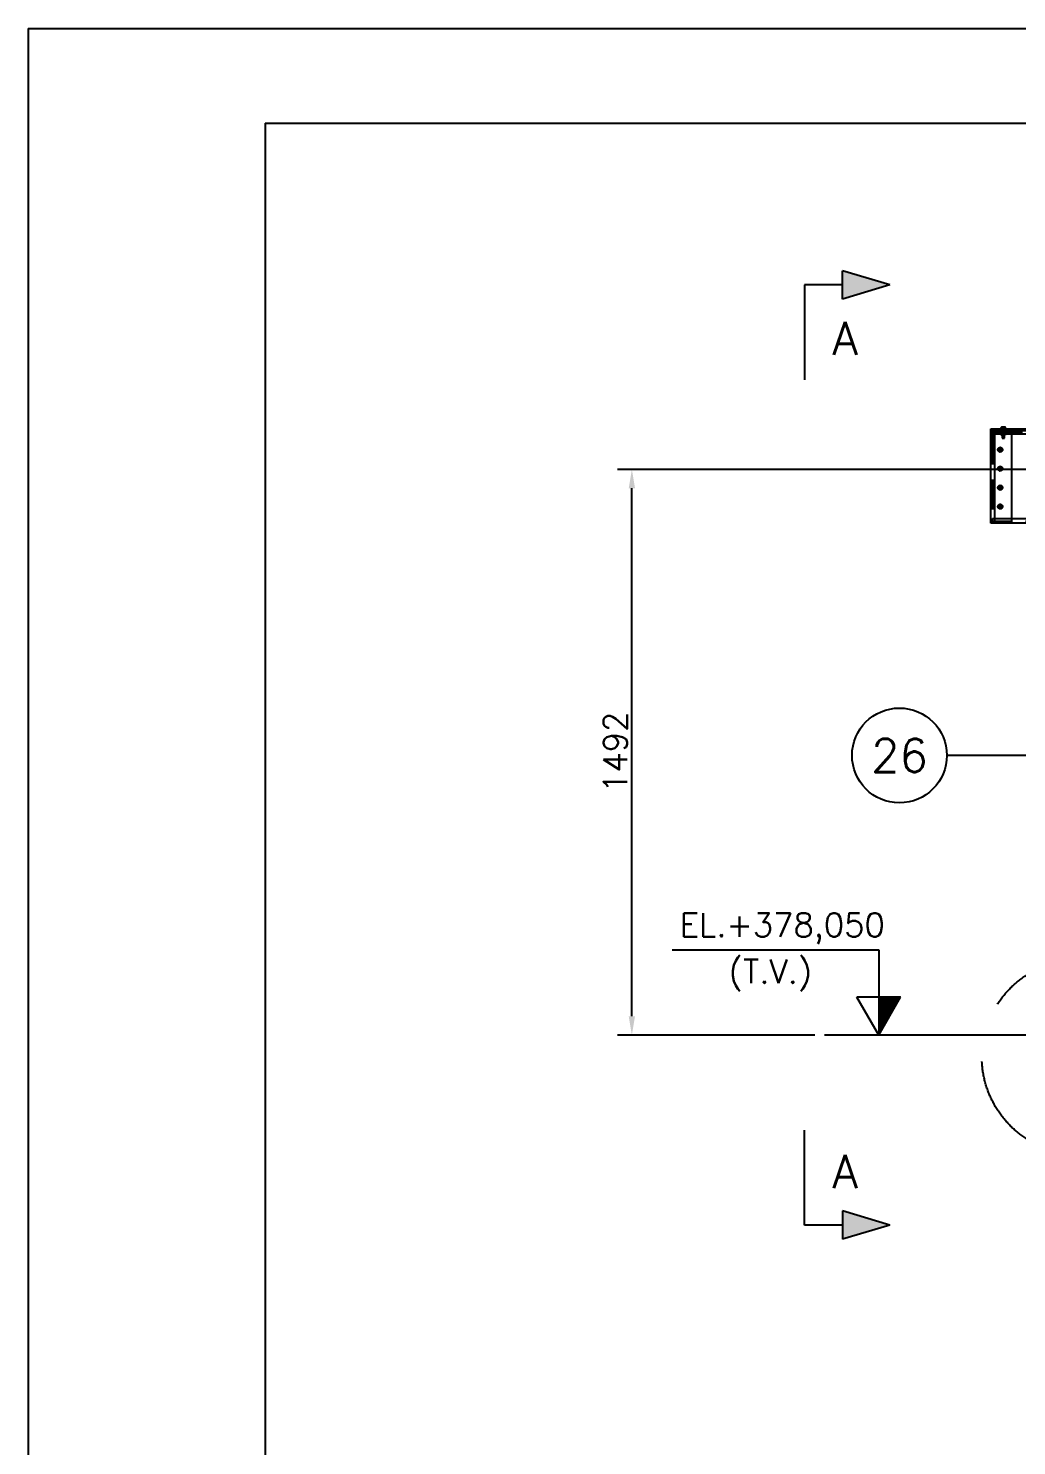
# Model space of a CAD drawing. Header units: metres. Extents: x 0 to 21025, y 0 to 14850.
# Drawn here: x 0 to 2607, y 11113 to 14850 of the extents above; entities that cross this region are included whole.
import ezdxf
from ezdxf.enums import TextEntityAlignment as Align

# ---------------------------------------------------------------- set-up
doc = ezdxf.new("R2010")
doc.units = ezdxf.units.M
doc.header["$LTSCALE"] = 25
doc.linetypes.add('HIDDEN2', pattern=[4.7625, 3.175, -1.5875])
doc.linetypes.add('PHANTOM', pattern=[63.5, 31.75, -6.35, 6.35, -6.35, 6.35, -6.35])
for name, color, linetype in [('18_COTAS', 7, 'Continuous'), ('FRL6', 6, 'Continuous'), ('FRL7', 7, 'Continuous'), ('FRR120', 5, 'Continuous'), ('FRR140', 5, 'Continuous'), ('FRR175', 1, 'Continuous'), ('FRR80', 3, 'Continuous'), ('GSB', 7, 'Continuous'), ('SDM', 7, 'Continuous'), ('SL4', 4, 'Continuous'), ('SRE', 2, 'PHANTOM'), ('ST1', 7, 'HIDDEN2')]:
    doc.layers.add(name, color=color, linetype=linetype)
doc.styles.add('R100', font='simplex.shx', dxfattribs={"height": 2.5})
doc.styles.add('R120', font='simplex.shx', dxfattribs={"height": 3})
doc.styles.add('R140', font='simplex.shx', dxfattribs={"height": 3.5})
doc.styles.add('R80', font='simplex.shx', dxfattribs={"height": 2})
doc.styles.add('ROMANS', font='ROMANS.SHX')
doc.dimstyles.new('25___1-25', dxfattribs={"dimscale": 25, "dimtxt": 2.5, "dimasz": 2, "dimexe": 1.5, "dimexo": 1, "dimgap": 0.5, "dimtad": 1, "dimzin": 12, "dimtxsty": 'ROMANS', "dimcen": 0, "dimclrd": 256, "dimclre": 256, "dimclrt": 3, "dimazin": 3, "dimtfac": 1, "dimtmove": 0, "dimatfit": 0, "dimfxl": 1, "dimlwd": -1, "dimlwe": -1, "dimarcsym": 0})

# ---------------------------------------------------------------- blocks, each defined once
blk = doc.blocks.new('A1')
at = {"layer": 'FRL6', "linetype": 'Continuous'}
for q in [(25, 10), (831, 584)]:
    blk.add_line((25, 584), q, dxfattribs=at)
at = {"layer": 'FRL7', "linetype": 'Continuous'}
for q in [(0, 0), (841, 594)]:
    blk.add_line((0, 594), q, dxfattribs=at)
at = {"layer": 'FRR120', "style": 'R120'}
for tag, p in [('FASE_DO_PROJETO', (659, 46.29)), ('ÁREA_E/OU_SUBÁREA', (659, 40.79)), ('TÍTULO_DO_DESENHO', (659, 35.29)), ('SUBTÍTULO_1_DO_DESENHO', (659, 29.79)), ('SUBTÍTULO_2_DO_DESENHO', (659, 24.29))]:
    blk.add_attdef(tag, p, '', height=3, dxfattribs=at)
at = {"layer": 'FRR140', "style": 'R140', "width": 0.91}
for tag, p in [('NÚMERO_DA_CONTRATADA', (687.72, 12.6)), ('NUMERO_VALE', (752.89, 12.6))]:
    blk.add_attdef(tag, p, '', height=3.5, dxfattribs=at)
for tag, p in [('REVISÃO', (823.5, 14.68)), ('ESCALA', (671, 14.35))]:
    blk.add_attdef(tag, text='', height=3.5, dxfattribs=at).set_placement(p, align=Align.MIDDLE)
at = {"layer": 'FRR175', "style": 'R120'}
for tag, p in [('CLASSIFICAÇÃO', (811.83, 67.73)), ('PROJETO', (716.31, 53.59)), ('N_PROJ_SE', (793.5, 53.59)), ('N_CONTRATO', (796.97, 47.3))]:
    blk.add_attdef(tag, text='', height=3, dxfattribs=at).set_placement(p, align=Align.MIDDLE_CENTER)
at = {"layer": 'FRR80', "style": 'R80'}
for tag, p in [('8A_REV', (476, 77.07)), ('EMIS.', (486, 77.07)), ('PROJ.', (585, 77.07)), ('DES.', (597, 77.07)), ('VER.', (609, 77.07)), ('APR.', (621, 77.07)), ('AUT.', (633.01, 77.07)), ('7A_REV', (476, 71.37)), ('EMIS.', (486, 71.37)), ('PROJ.', (585, 71.37)), ('DES.', (597, 71.37)), ('VER.', (609, 71.37)), ('APR.', (621, 71.37)), ('AUT.', (633.01, 71.37)), ('6A_REV', (476, 65.67)), ('EMIS.', (486, 65.67)), ('PROJ.', (585, 65.67)), ('DES.', (597, 65.67)), ('VER.', (609, 65.67)), ('APR.', (621, 65.67)), ('AUT.', (633.01, 65.67)), ('5A_REV', (476, 59.97)), ('EMIS.', (486, 59.97)), ('PROJ.', (585, 59.97)), ('DES.', (597, 59.97)), ('VER.', (609, 59.97)), ('APR.', (621, 59.97)), ('AUT.', (633.01, 59.97)), ('4A_REV', (476, 54.27)), ('EMIS.', (486, 54.27)), ('PROJ.', (585, 54.27)), ('DES.', (597, 54.27)), ('VER.', (609, 54.27)), ('APR.', (621, 54.27)), ('AUT.', (633.01, 54.27)), ('3A_REV', (476, 48.57)), ('EMIS.', (486, 48.57)), ('PROJ.', (585, 48.57)), ('DES.', (597, 48.57)), ('VER.', (609, 48.57)), ('APR.', (621, 48.57)), ('AUT.', (633.01, 48.57)), ('2A_REV', (476, 42.87)), ('EMIS.', (486, 42.87)), ('PROJ.', (585, 42.87)), ('DES.', (597, 42.87)), ('VER.', (609, 42.87)), ('APR.', (621, 42.87)), ('AUT.', (633.01, 42.87)), ('1a_REV', (476, 37.17)), ('EMIS.', (486, 37.17)), ('PROJ.', (585, 37.17)), ('DES.', (597, 37.17)), ('VER.', (609, 37.17)), ('APR.', (621, 37.17)), ('AUT.', (633.01, 37.17))]:
    blk.add_attdef(tag, text='', height=2, dxfattribs=at).set_placement(p, align=Align.MIDDLE)
for p in [(492.61, 76.08), (492.61, 70.38), (492.61, 64.68), (492.61, 58.98), (492.61, 53.28), (492.61, 47.58), (492.61, 41.88), (492.61, 36.18)]:
    blk.add_attdef('DESCRIÇÃO_DA_REVISÃO', p, '', height=2, dxfattribs=at)
at = {"layer": 'FRR80', "style": 'R80', "width": 0.85}
for p in [(648, 77.07), (648, 71.37), (648, 65.67), (648, 59.97), (648, 54.27), (648, 48.57), (648, 42.87), (648, 37.17)]:
    blk.add_attdef('DATA', text='', height=2, dxfattribs=at).set_placement(p, align=Align.MIDDLE)
blk = doc.blocks.new('SIMB_CORTE_2')
at = {"layer": 'GSB'}
blk.add_hatch(color=2, dxfattribs=at).paths.add_polyline_path([(1.5, -4), (-1.5, -4), (0, -9)])
at = {"layer": 'GSB', "color": 1}
for p, q in [((0, -4), (0, 0)), ((0, 0), (10, 0)), ((0, -9), (-1.5, -4)), ((1.5, -4), (-1.5, -4)), ((0, -9), (1.5, -4))]:
    blk.add_line(p, q, dxfattribs=at)
at = {"layer": 'GSB', "color": 3, "style": 'R100'}
blk.add_attdef('XXXX', (-0.6, 1.57), '', height=2.5, dxfattribs=at)
at = {"layer": 'GSB', "color": 4, "style": 'R140'}
blk.add_attdef('A', text='', height=3.5, dxfattribs=at).set_placement((5.64, -4.29), align=Align.MIDDLE)
blk = doc.blocks.new('FINISHED_FLOOR')
at = {"layer": 'GSB'}
h = blk.add_hatch(dxfattribs=at)
h.set_pattern_fill('ANSI31', color=2, scale=0.01, style=0)
h.set_pattern_definition([(45, (-526.663677, -323.637693), (-0.0224506403, 0.0224506403), [])])
h.paths.add_polyline_path([(0, 4), (-2.31, 4), (0, 0)])
for p, q in [((0, 9), (0, 4)), ((21.78, 9), (0, 9)), ((-2.31, 4), (2.31, 4)), ((0, 0), (-2.31, 4)), ((0, 4), (0, 0)), ((0, 0), (2.31, 4))]:
    blk.add_line(p, q, dxfattribs=at)
at = {"layer": 'GSB', "color": 3, "style": 'R100'}
for tag, p in [('ELEVACAO', (12.11, 11.25)), ('REFERENCIA', (15.04, 6.54))]:
    blk.add_attdef(tag, text='', height=2.5, dxfattribs=at).set_placement(p, align=Align.MIDDLE)
blk = doc.blocks.new('*D41')
at = {"layer": '18_COTAS', "transparency": 16777216}
for p, q in [((2730.3, 13687.1), (1554.7, 13687.1)), ((1592.2, 12245.1), (1592.2, 13637.1)), ((2075.2, 12195.1), (1554.7, 12195.1))]:
    blk.add_line(p, q, dxfattribs=at)
for points in [[(1583.9, 13637.1), (1600.6, 13637.1), (1592.2, 13687.1)], [(1583.9, 12245.1), (1600.6, 12245.1), (1592.2, 12195.1)]]:
    blk.add_solid(points, dxfattribs=at)
at = {"layer": 'Defpoints', "color": 0, "transparency": 16777216}
for p in [(1592.2, 13687.1), (2755.3, 13687.1), (2100.2, 12195.1)]:
    blk.add_point(p, dxfattribs=at)
at = {"layer": '18_COTAS', "color": 3, "transparency": 16777216, "insert": (1548.5, 12941.1), "char_height": 62.5, "attachment_point": 5, "rotation": 90, "style": 'ROMANS'}
blk.add_mtext('1492', dxfattribs=at)
blk = doc.blocks.new('INDICACAO_EIXO')
at = {"layer": 'GSB', "color": 3}
blk.add_circle((0, 0), 5, dxfattribs=at)

msp = doc.modelspace()

# ---------------------------------------------------------------- linework, layer by layer
at = {"layer": 'SDM'}
msp.add_line((2701.999, 12195.133), (2100.157, 12195.133), dxfattribs=at)
at = {"layer": 'SL4'}
for p, q in [((2538.999, 13789.133), (2538.999, 13793.896)), ((2538.999, 13793.896), (2548.999, 13793.896)), ((2548.999, 13789.133), (2548.999, 13793.896)), ((2548.999, 13793.896), (2593.759, 13793.896)), ((2566.342, 13797.449), (2568.255, 13797.896)), ((2566.727, 13797.65), (2566.342, 13797.449)), ((2566.342, 13793.896), (2566.342, 13797.449)), ((2566.688, 13797.717), (2566.682, 13797.713)), ((2566.999, 13797.896), (2566.688, 13797.717)), ((2568.255, 13797.896), (2566.999, 13797.896)), ((2572.997, 13797.896), (2568.255, 13797.896)), ((2570.169, 13793.896), (2570.169, 13797.449)), ((2576.741, 13797.896), (2572.997, 13797.896)), ((2575.826, 13797.449), (2576.741, 13797.896)), ((2575.826, 13793.896), (2575.826, 13797.449)), ((2576.999, 13797.896), (2576.741, 13797.896)), ((2577.309, 13797.717), (2576.999, 13797.896)), ((2577.656, 13793.896), (2577.656, 13797.449)), ((2593.759, 13789.133), (2593.759, 13793.896)), ((2593.759, 13793.896), (2598.759, 13793.896)), ((2598.759, 13789.133), (2598.759, 13793.896)), ((2598.759, 13793.896), (2690.268, 13793.896)), ((2538.999, 13545.133), (2538.999, 13789.133)), ((2538.999, 13789.133), (2548.524, 13789.133)), ((2548.524, 13789.133), (2548.524, 13545.133)), ((2548.524, 13789.133), (2593.761, 13789.133)), ((2593.761, 13789.133), (2598.759, 13789.133)), ((2593.761, 13789.133), (2593.761, 13545.133)), ((2671.178, 13779.608), (2593.761, 13779.608)), ((2598.759, 13789.133), (2683.025, 13789.133)), ((2559.576, 13742.604), (2559.075, 13739.762)), ((2565.001, 13744.579), (2562.289, 13743.592)), ((2562.996, 13733.208), (2565.709, 13734.195)), ((2568.422, 13735.182), (2568.923, 13738.025)), ((2558.999, 13691.78), (2558.999, 13688.893)), ((2563.999, 13694.667), (2561.499, 13693.223)), ((2563.999, 13683.12), (2566.499, 13684.563)), ((2568.999, 13686.007), (2568.999, 13688.893)), ((2562.996, 13644.579), (2560.785, 13642.724)), ((2558.574, 13640.868), (2559.075, 13638.025)), ((2565.001, 13633.208), (2567.213, 13635.063)), ((2569.424, 13636.919), (2568.923, 13639.762)), ((2558.313, 13589.896), (2559.3, 13587.183)), ((2562.024, 13594.319), (2560.169, 13592.107)), ((2565.974, 13583.468), (2567.829, 13585.679)), ((2569.685, 13587.891), (2568.697, 13590.603)), ((2548.524, 13545.133), (2538.999, 13545.133)), ((2593.761, 13545.133), (2548.524, 13545.133)), ((2593.761, 13557.896), (3496.261, 13557.896)), ((2720.249, 13545.133), (2593.761, 13545.133))]:
    msp.add_line(p, q, dxfattribs=at)
for centre, start, end in [((2563.999, 13738.893), 170, 230), ((2563.999, 13738.893), 110, 170), ((2563.999, 13738.893), 230, 290), ((2563.999, 13738.893), 50, 110), ((2563.999, 13738.893), 290, 350), ((2563.999, 13738.893), 350, 50), ((2563.999, 13688.893), 120, 180), ((2563.999, 13688.893), 180, 240), ((2563.999, 13688.893), 60, 120), ((2563.999, 13688.893), 240, 300), ((2563.999, 13688.893), 0, 60), ((2563.999, 13688.893), 300, 0), ((2563.999, 13638.893), 130, 190), ((2563.999, 13638.893), 70, 130), ((2563.999, 13638.893), 10, 70), ((2563.999, 13638.893), 190, 250), ((2563.999, 13638.893), 250, 310), ((2563.999, 13638.893), 310, 10), ((2563.999, 13588.893), 140, 200), ((2563.999, 13588.893), 200, 260), ((2563.999, 13588.893), 80, 140), ((2563.999, 13588.893), 260, 320), ((2563.999, 13588.893), 20, 80), ((2563.999, 13588.893), 320, 20)]:
    msp.add_arc(centre, 5, start, end, dxfattribs=at)
for points, knots in [([(2568.255, 13797.896), (2568.3, 13797.895), (2568.947, 13797.889), (2569.58, 13797.661), (2570.169, 13797.449)], [0, 0, 0, 0, 0.070200577, 1, 1, 1, 1]), ([(2570.169, 13797.449), (2570.885, 13797.632), (2571.818, 13797.87), (2572.775, 13797.891), (2572.997, 13797.896)], [0, 0, 0, 0, 0.768150727, 1, 1, 1, 1]), ([(2572.997, 13797.896), (2573.753, 13797.84), (2574.71, 13797.768), (2575.632, 13797.505), (2575.826, 13797.449)], [0, 0, 0, 0, 0.78899924, 1, 1, 1, 1]), ([(2576.741, 13797.896), (2576.763, 13797.895), (2577.072, 13797.889), (2577.375, 13797.661), (2577.656, 13797.449)], [0, 0, 0, 0, 0.07020058, 1, 1, 1, 1]), ([(2559.075, 13739.762), (2559.063, 13739.694), (2558.894, 13738.734), (2558.728, 13737.793), (2558.574, 13736.919)], [0, 0, 0, 0, 0.07020058, 1, 1, 1, 1]), ([(2558.574, 13736.919), (2559.134, 13736.449), (2559.863, 13735.837), (2560.611, 13735.209), (2560.785, 13735.063)], [0, 0, 0, 0, 0.76815073, 1, 1, 1, 1]), ([(2562.289, 13743.592), (2562.224, 13743.568), (2561.308, 13743.235), (2560.411, 13742.908), (2559.576, 13742.604)], [0, 0, 0, 0, 0.07020058, 1, 1, 1, 1]), ([(2560.785, 13735.063), (2561.376, 13734.567), (2562.124, 13733.939), (2562.844, 13733.335), (2562.996, 13733.208)], [0, 0, 0, 0, 0.78899924, 1, 1, 1, 1]), ([(2567.213, 13742.724), (2567.039, 13742.869), (2566.291, 13743.497), (2565.562, 13744.109), (2565.001, 13744.579)], [0, 0, 0, 0, 0.231849272, 1, 1, 1, 1]), ([(2565.709, 13734.195), (2565.773, 13734.218), (2566.689, 13734.552), (2567.587, 13734.878), (2568.422, 13735.182)], [0, 0, 0, 0, 0.07020058, 1, 1, 1, 1]), ([(2569.424, 13740.868), (2569.272, 13740.995), (2568.552, 13741.6), (2567.803, 13742.228), (2567.213, 13742.724)], [0, 0, 0, 0, 0.21100076, 1, 1, 1, 1]), ([(2568.923, 13738.025), (2568.935, 13738.092), (2569.104, 13739.052), (2569.27, 13739.993), (2569.424, 13740.868)], [0, 0, 0, 0, 0.07020058, 1, 1, 1, 1]), ([(2561.499, 13693.223), (2561.44, 13693.189), (2560.595, 13692.702), (2559.768, 13692.224), (2558.999, 13691.78)], [0, 0, 0, 0, 0.07020058, 1, 1, 1, 1]), ([(2558.999, 13688.893), (2558.999, 13688.825), (2558.999, 13687.85), (2558.999, 13686.895), (2558.999, 13686.007)], [0, 0, 0, 0, 0.07020058, 1, 1, 1, 1]), ([(2558.999, 13686.007), (2559.632, 13685.641), (2560.457, 13685.165), (2561.303, 13684.676), (2561.499, 13684.563)], [0, 0, 0, 0, 0.768150727, 1, 1, 1, 1]), ([(2561.499, 13684.563), (2562.167, 13684.178), (2563.013, 13683.689), (2563.827, 13683.219), (2563.999, 13683.12)], [0, 0, 0, 0, 0.78899924, 1, 1, 1, 1]), ([(2566.499, 13693.223), (2566.303, 13693.337), (2565.457, 13693.825), (2564.632, 13694.301), (2563.999, 13694.667)], [0, 0, 0, 0, 0.23184927, 1, 1, 1, 1]), ([(2568.999, 13691.78), (2568.827, 13691.879), (2568.013, 13692.349), (2567.167, 13692.838), (2566.499, 13693.223)], [0, 0, 0, 0, 0.21100076, 1, 1, 1, 1]), ([(2566.499, 13684.563), (2566.558, 13684.597), (2567.402, 13685.085), (2568.23, 13685.562), (2568.999, 13686.007)], [0, 0, 0, 0, 0.07020058, 1, 1, 1, 1]), ([(2568.999, 13688.893), (2568.999, 13688.962), (2568.999, 13689.937), (2568.999, 13690.892), (2568.999, 13691.78)], [0, 0, 0, 0, 0.07020058, 1, 1, 1, 1]), ([(2560.785, 13642.724), (2560.732, 13642.68), (2559.986, 13642.053), (2559.254, 13641.439), (2558.574, 13640.868)], [0, 0, 0, 0, 0.070200577, 1, 1, 1, 1]), ([(2565.709, 13643.592), (2565.496, 13643.669), (2564.578, 13644.003), (2563.684, 13644.329), (2562.996, 13644.579)], [0, 0, 0, 0, 0.23184927, 1, 1, 1, 1]), ([(2568.422, 13642.604), (2568.235, 13642.672), (2567.352, 13642.994), (2566.434, 13643.328), (2565.709, 13643.592)], [0, 0, 0, 0, 0.21100076, 1, 1, 1, 1]), ([(2568.923, 13639.762), (2568.911, 13639.829), (2568.742, 13640.789), (2568.576, 13641.73), (2568.422, 13642.604)], [0, 0, 0, 0, 0.070200577, 1, 1, 1, 1]), ([(2559.075, 13638.025), (2559.087, 13637.958), (2559.256, 13636.998), (2559.422, 13636.057), (2559.576, 13635.182)], [0, 0, 0, 0, 0.070200577, 1, 1, 1, 1]), ([(2559.576, 13635.182), (2560.263, 13634.932), (2561.158, 13634.606), (2562.076, 13634.272), (2562.289, 13634.195)], [0, 0, 0, 0, 0.768150727, 1, 1, 1, 1]), ([(2562.289, 13634.195), (2563.013, 13633.931), (2563.932, 13633.597), (2564.815, 13633.275), (2565.001, 13633.208)], [0, 0, 0, 0, 0.78899924, 1, 1, 1, 1]), ([(2567.213, 13635.063), (2567.265, 13635.107), (2568.012, 13635.734), (2568.744, 13636.348), (2569.424, 13636.919)], [0, 0, 0, 0, 0.070200577, 1, 1, 1, 1]), ([(2560.169, 13592.107), (2560.125, 13592.055), (2559.498, 13591.308), (2558.884, 13590.576), (2558.313, 13589.896)], [0, 0, 0, 0, 0.070200577, 1, 1, 1, 1]), ([(2559.3, 13587.183), (2559.324, 13587.119), (2559.657, 13586.203), (2559.984, 13585.305), (2560.288, 13584.471)], [0, 0, 0, 0, 0.07020058, 1, 1, 1, 1]), ([(2560.288, 13584.471), (2561.008, 13584.344), (2561.946, 13584.178), (2562.908, 13584.009), (2563.131, 13583.969)], [0, 0, 0, 0, 0.768150727, 1, 1, 1, 1]), ([(2564.867, 13593.817), (2564.644, 13593.857), (2563.682, 13594.026), (2562.744, 13594.192), (2562.024, 13594.319)], [0, 0, 0, 0, 0.23184927, 1, 1, 1, 1]), ([(2563.131, 13583.969), (2563.89, 13583.835), (2564.853, 13583.666), (2565.778, 13583.502), (2565.974, 13583.468)], [0, 0, 0, 0, 0.78899924, 1, 1, 1, 1]), ([(2567.71, 13593.316), (2567.515, 13593.35), (2566.589, 13593.514), (2565.626, 13593.683), (2564.867, 13593.817)], [0, 0, 0, 0, 0.21100076, 1, 1, 1, 1]), ([(2568.697, 13590.603), (2568.674, 13590.668), (2568.34, 13591.584), (2568.014, 13592.481), (2567.71, 13593.316)], [0, 0, 0, 0, 0.07020058, 1, 1, 1, 1]), ([(2567.829, 13585.679), (2567.873, 13585.732), (2568.5, 13586.479), (2569.114, 13587.21), (2569.685, 13587.891)], [0, 0, 0, 0, 0.070200577, 1, 1, 1, 1])]:
    msp.add_open_spline(points, degree=3, knots=knots, dxfattribs=at)
at = {"layer": 'SRE'}
msp.add_circle((2771.949, 12137.596), 256.394, dxfattribs=at)
at = {"layer": 'ST1'}
for p, q in [((2548.999, 13789.133), (2548.999, 13793.896)), ((2568.172, 13797.449), (2567.257, 13797.896)), ((2567.999, 13793.896), (2567.999, 13789.133)), ((2568.172, 13793.896), (2568.172, 13797.449)), ((2568.999, 13793.896), (2568.999, 13769.45)), ((2570.336, 13797.869), (2571, 13797.896)), ((2573.829, 13793.896), (2573.829, 13797.449)), ((2574.999, 13769.45), (2574.999, 13793.896)), ((2577.656, 13797.449), (2575.743, 13797.896)), ((2575.999, 13789.133), (2575.999, 13793.896)), ((2577.315, 13797.713), (2577.309, 13797.717)), ((2598.759, 13789.133), (2598.759, 13793.896)), ((2543.761, 13786.071), (2543.761, 13789.133)), ((2543.761, 13779.608), (2543.761, 13786.071)), ((2543.761, 13784.371), (3543.761, 13784.371)), ((3543.761, 13779.608), (2543.761, 13779.608)), ((2543.761, 13779.608), (2543.761, 13557.896)), ((2593.761, 13779.608), (2543.761, 13779.608)), ((2548.524, 13789.133), (2548.524, 13545.133)), ((2565.999, 13784.371), (2565.999, 13782.771)), ((2566.837, 13782.771), (2565.999, 13782.771)), ((2566.691, 13782.324), (2566.691, 13778.017)), ((2577.999, 13782.771), (2566.837, 13782.771)), ((2567.034, 13777.571), (2566.999, 13777.571)), ((2569.001, 13777.571), (2566.999, 13777.571)), ((2567.378, 13782.324), (2567.378, 13778.017)), ((2567.999, 13789.133), (2567.999, 13784.371)), ((2568.799, 13784.371), (2568.799, 13782.771)), ((2568.999, 13782.771), (2569.499, 13782.421)), ((2574.999, 13782.745), (2568.999, 13782.745)), ((2568.999, 13782.745), (2569.499, 13782.395)), ((2569.499, 13777.946), (2568.999, 13777.596)), ((2569.499, 13777.921), (2568.999, 13777.571)), ((2568.999, 13777.596), (2573.797, 13777.596)), ((2568.999, 13769.45), (2574.999, 13769.45)), ((2568.999, 13769.45), (2569.553, 13768.896)), ((2573.966, 13777.571), (2569.001, 13777.571)), ((2573.498, 13782.421), (2569.499, 13782.421)), ((2569.499, 13782.421), (2569.499, 13782.395)), ((2570.5, 13782.395), (2569.499, 13782.395)), ((2569.499, 13782.395), (2569.499, 13777.921)), ((2569.499, 13777.946), (2574.499, 13777.946)), ((2569.499, 13777.921), (2574.499, 13777.921)), ((2569.553, 13768.896), (2574.444, 13768.896)), ((2572.686, 13782.324), (2570.032, 13782.771)), ((2572.686, 13778.017), (2570.032, 13777.571)), ((2574.499, 13782.395), (2570.5, 13782.395)), ((2571.312, 13782.324), (2573.966, 13782.771)), ((2571.312, 13782.324), (2571.312, 13778.017)), ((2571.312, 13778.017), (2573.966, 13777.571)), ((2572.686, 13782.324), (2572.686, 13778.017)), ((2574.499, 13782.421), (2573.498, 13782.421)), ((2574.999, 13777.596), (2573.797, 13777.596)), ((2576.963, 13777.571), (2573.966, 13777.571)), ((2574.444, 13768.896), (2574.999, 13769.45)), ((2574.499, 13782.421), (2574.999, 13782.771)), ((2574.499, 13782.395), (2574.999, 13782.745)), ((2574.499, 13782.395), (2574.499, 13782.421)), ((2574.499, 13777.921), (2574.499, 13782.395)), ((2574.999, 13777.596), (2574.499, 13777.946)), ((2574.999, 13777.571), (2574.499, 13777.921)), ((2574.999, 13782.745), (2574.999, 13782.771)), ((2575.199, 13782.771), (2575.199, 13784.371)), ((2575.999, 13784.371), (2575.999, 13789.133)), ((2576.62, 13782.324), (2576.963, 13782.771)), ((2576.62, 13782.324), (2576.62, 13778.017)), ((2576.62, 13778.017), (2576.963, 13777.571)), ((2577.307, 13782.324), (2577.307, 13778.017)), ((2577.999, 13782.771), (2577.999, 13784.371)), ((2559.747, 13742.799), (2559.119, 13739.981)), ((2565.255, 13744.528), (2562.501, 13743.664)), ((2562.742, 13733.258), (2565.497, 13734.123)), ((2568.251, 13734.988), (2568.879, 13737.805)), ((2559.966, 13693.025), (2559.185, 13690.246)), ((2562.437, 13683.335), (2565.235, 13684.048)), ((2565.56, 13694.452), (2562.763, 13693.738)), ((2568.032, 13684.762), (2568.813, 13687.541)), ((2560.369, 13643.383), (2559.332, 13640.688)), ((2566.072, 13644.282), (2563.22, 13643.832)), ((2561.926, 13633.505), (2564.778, 13633.954)), ((2567.629, 13634.404), (2568.666, 13637.098)), ((2560.97, 13593.808), (2559.599, 13591.268)), ((2561.257, 13583.812), (2564.142, 13583.895)), ((2566.741, 13593.974), (2563.855, 13593.891)), ((2567.028, 13583.978), (2568.399, 13586.519)), ((2543.761, 13557.896), (3543.761, 13557.896)), ((2543.761, 13550.272), (2543.761, 13557.896)), ((2543.761, 13557.896), (2593.761, 13557.896)), ((2543.761, 13545.133), (2543.761, 13550.272)), ((3543.761, 13549.896), (2543.761, 13549.896))]:
    msp.add_line(p, q, dxfattribs=at)
for centre, radius in [((2563.999, 13738.893), 6), ((2563.999, 13738.893), 4), ((2563.999, 13738.893), 3.2), ((2563.999, 13738.893), 3), ((2563.999, 13738.893), 2.5), ((2563.999, 13738.893), 2.446), ((2563.999, 13688.893), 6), ((2563.999, 13688.893), 4), ((2563.999, 13688.893), 3.2), ((2563.999, 13688.893), 3), ((2563.999, 13688.893), 2.5), ((2563.999, 13688.893), 2.446), ((2563.999, 13638.893), 6), ((2563.999, 13638.893), 4), ((2563.999, 13638.893), 3.2), ((2563.999, 13638.893), 3), ((2563.999, 13638.893), 2.5), ((2563.999, 13638.893), 2.446), ((2563.999, 13588.893), 6), ((2563.999, 13588.893), 4), ((2563.999, 13588.893), 3.2), ((2563.999, 13588.893), 3), ((2563.999, 13588.893), 2.5), ((2563.999, 13588.893), 2.445)]:
    msp.add_circle(centre, radius, dxfattribs=at)
for points, knots in [([(2567.257, 13797.896), (2567.235, 13797.896), (2567.056, 13797.894), (2566.881, 13797.764), (2566.727, 13797.65)], [0, 0, 0, 0, 0.12125115, 1, 1, 1, 1]), ([(2571, 13797.896), (2570.779, 13797.891), (2569.821, 13797.87), (2568.888, 13797.632), (2568.172, 13797.449)], [0, 0, 0, 0, 0.23184927, 1, 1, 1, 1]), ([(2572.997, 13797.896), (2572.775, 13797.891), (2571.818, 13797.87), (2570.885, 13797.632), (2570.169, 13797.449)], [0, 0, 0, 0, 0.23184927, 1, 1, 1, 1]), ([(2573.829, 13797.449), (2573.635, 13797.505), (2572.714, 13797.768), (2571.756, 13797.84), (2571, 13797.896)], [0, 0, 0, 0, 0.21100076, 1, 1, 1, 1]), ([(2575.826, 13797.449), (2575.632, 13797.505), (2574.71, 13797.768), (2573.753, 13797.84), (2572.997, 13797.896)], [0, 0, 0, 0, 0.21100076, 1, 1, 1, 1]), ([(2575.743, 13797.896), (2575.697, 13797.895), (2575.051, 13797.889), (2574.418, 13797.661), (2573.829, 13797.449)], [0, 0, 0, 0, 0.070200577, 1, 1, 1, 1]), ([(2566.691, 13782.324), (2566.885, 13782.392), (2567.638, 13782.653), (2568.42, 13782.721), (2569.001, 13782.771)], [0, 0, 0, 0, 0.25755135, 1, 1, 1, 1]), ([(2567.034, 13782.771), (2567.026, 13782.77), (2566.91, 13782.764), (2566.797, 13782.536), (2566.691, 13782.324)], [0, 0, 0, 0, 0.07020058, 1, 1, 1, 1]), ([(2566.691, 13778.017), (2566.885, 13777.95), (2567.638, 13777.688), (2568.42, 13777.621), (2569.001, 13777.571)], [0, 0, 0, 0, 0.25755135, 1, 1, 1, 1]), ([(2567.034, 13777.571), (2567.026, 13777.571), (2566.91, 13777.578), (2566.797, 13777.805), (2566.691, 13778.017)], [0, 0, 0, 0, 0.07020058, 1, 1, 1, 1]), ([(2570.032, 13782.771), (2569.969, 13782.77), (2569.073, 13782.764), (2568.195, 13782.536), (2567.378, 13782.324)], [0, 0, 0, 0, 0.07020058, 1, 1, 1, 1]), ([(2570.032, 13777.571), (2569.969, 13777.571), (2569.073, 13777.578), (2568.195, 13777.805), (2567.378, 13778.017)], [0, 0, 0, 0, 0.07020058, 1, 1, 1, 1]), ([(2569.001, 13782.771), (2569.211, 13782.764), (2569.993, 13782.739), (2570.755, 13782.5), (2571.312, 13782.324)], [0, 0, 0, 0, 0.26863361, 1, 1, 1, 1]), ([(2569.001, 13777.571), (2569.211, 13777.577), (2569.993, 13777.602), (2570.755, 13777.842), (2571.312, 13778.017)], [0, 0, 0, 0, 0.26863361, 1, 1, 1, 1]), ([(2572.686, 13782.324), (2572.88, 13782.392), (2573.633, 13782.653), (2574.416, 13782.721), (2574.996, 13782.771)], [0, 0, 0, 0, 0.25755135, 1, 1, 1, 1]), ([(2572.686, 13778.017), (2572.88, 13777.95), (2573.633, 13777.688), (2574.416, 13777.621), (2574.996, 13777.571)], [0, 0, 0, 0, 0.25755135, 1, 1, 1, 1]), ([(2573.966, 13782.771), (2574.029, 13782.77), (2574.925, 13782.764), (2575.803, 13782.536), (2576.62, 13782.324)], [0, 0, 0, 0, 0.07020058, 1, 1, 1, 1]), ([(2573.966, 13777.571), (2574.029, 13777.571), (2574.925, 13777.578), (2575.803, 13777.805), (2576.62, 13778.017)], [0, 0, 0, 0, 0.07020058, 1, 1, 1, 1]), ([(2574.996, 13782.771), (2575.207, 13782.764), (2575.989, 13782.739), (2576.75, 13782.5), (2577.307, 13782.324)], [0, 0, 0, 0, 0.26863361, 1, 1, 1, 1]), ([(2574.996, 13777.571), (2575.207, 13777.577), (2575.989, 13777.602), (2576.75, 13777.842), (2577.307, 13778.017)], [0, 0, 0, 0, 0.26863361, 1, 1, 1, 1]), ([(2576.963, 13782.771), (2576.971, 13782.77), (2577.087, 13782.764), (2577.201, 13782.536), (2577.307, 13782.324)], [0, 0, 0, 0, 0.07020058, 1, 1, 1, 1]), ([(2576.963, 13777.571), (2576.971, 13777.571), (2577.087, 13777.578), (2577.201, 13777.805), (2577.307, 13778.017)], [0, 0, 0, 0, 0.07020058, 1, 1, 1, 1]), ([(2559.119, 13739.981), (2559.104, 13739.915), (2558.892, 13738.963), (2558.684, 13738.031), (2558.49, 13737.164)], [0, 0, 0, 0, 0.07020058, 1, 1, 1, 1]), ([(2558.49, 13737.164), (2558.669, 13737), (2559.362, 13736.363), (2560.082, 13735.702), (2560.616, 13735.211)], [0, 0, 0, 0, 0.257551345, 1, 1, 1, 1]), ([(2562.501, 13743.664), (2562.436, 13743.643), (2561.506, 13743.351), (2560.594, 13743.065), (2559.747, 13742.799)], [0, 0, 0, 0, 0.07020058, 1, 1, 1, 1]), ([(2560.616, 13735.211), (2560.81, 13735.033), (2561.529, 13734.372), (2562.23, 13733.729), (2562.742, 13733.258)], [0, 0, 0, 0, 0.26863361, 1, 1, 1, 1]), ([(2565.255, 13744.528), (2565.434, 13744.364), (2566.127, 13743.728), (2566.847, 13743.067), (2567.381, 13742.576)], [0, 0, 0, 0, 0.25755135, 1, 1, 1, 1]), ([(2565.497, 13734.123), (2565.562, 13734.143), (2566.492, 13734.435), (2567.403, 13734.722), (2568.251, 13734.988)], [0, 0, 0, 0, 0.070200577, 1, 1, 1, 1]), ([(2567.381, 13742.576), (2567.575, 13742.398), (2568.294, 13741.737), (2568.995, 13741.093), (2569.507, 13740.623)], [0, 0, 0, 0, 0.268633605, 1, 1, 1, 1]), ([(2568.879, 13737.805), (2568.894, 13737.872), (2569.106, 13738.823), (2569.314, 13739.756), (2569.507, 13740.623)], [0, 0, 0, 0, 0.07020058, 1, 1, 1, 1]), ([(2559.185, 13690.246), (2559.167, 13690.18), (2558.903, 13689.241), (2558.645, 13688.321), (2558.404, 13687.466)], [0, 0, 0, 0, 0.070200577, 1, 1, 1, 1]), ([(2558.404, 13687.466), (2558.574, 13687.293), (2559.231, 13686.62), (2559.914, 13685.92), (2560.421, 13685.401)], [0, 0, 0, 0, 0.25755135, 1, 1, 1, 1]), ([(2562.763, 13693.738), (2562.697, 13693.721), (2561.752, 13693.48), (2560.827, 13693.244), (2559.966, 13693.025)], [0, 0, 0, 0, 0.07020058, 1, 1, 1, 1]), ([(2560.421, 13685.401), (2560.604, 13685.213), (2561.287, 13684.514), (2561.951, 13683.833), (2562.437, 13683.335)], [0, 0, 0, 0, 0.26863361, 1, 1, 1, 1]), ([(2565.235, 13684.048), (2565.301, 13684.065), (2566.246, 13684.306), (2567.171, 13684.542), (2568.032, 13684.762)], [0, 0, 0, 0, 0.07020058, 1, 1, 1, 1]), ([(2565.56, 13694.452), (2565.73, 13694.278), (2566.387, 13693.605), (2567.07, 13692.905), (2567.577, 13692.386)], [0, 0, 0, 0, 0.25755135, 1, 1, 1, 1]), ([(2567.577, 13692.386), (2567.76, 13692.198), (2568.443, 13691.499), (2569.107, 13690.818), (2569.593, 13690.32)], [0, 0, 0, 0, 0.26863361, 1, 1, 1, 1]), ([(2568.813, 13687.541), (2568.831, 13687.607), (2569.095, 13688.545), (2569.353, 13689.465), (2569.593, 13690.32)], [0, 0, 0, 0, 0.07020058, 1, 1, 1, 1]), ([(2563.22, 13643.832), (2563.152, 13643.822), (2562.19, 13643.67), (2561.246, 13643.521), (2560.369, 13643.383)], [0, 0, 0, 0, 0.07020058, 1, 1, 1, 1]), ([(2566.072, 13644.282), (2566.224, 13644.093), (2566.816, 13643.362), (2567.43, 13642.602), (2567.887, 13642.037)], [0, 0, 0, 0, 0.25755135, 1, 1, 1, 1]), ([(2567.887, 13642.037), (2568.052, 13641.833), (2568.666, 13641.073), (2569.264, 13640.334), (2569.702, 13639.793)], [0, 0, 0, 0, 0.26863361, 1, 1, 1, 1]), ([(2559.332, 13640.688), (2559.308, 13640.624), (2558.958, 13639.715), (2558.615, 13638.823), (2558.296, 13637.994)], [0, 0, 0, 0, 0.070200577, 1, 1, 1, 1]), ([(2558.296, 13637.994), (2558.448, 13637.806), (2559.04, 13637.074), (2559.655, 13636.314), (2560.111, 13635.749)], [0, 0, 0, 0, 0.25755135, 1, 1, 1, 1]), ([(2560.111, 13635.749), (2560.276, 13635.545), (2560.89, 13634.785), (2561.489, 13634.046), (2561.926, 13633.505)], [0, 0, 0, 0, 0.26863361, 1, 1, 1, 1]), ([(2564.778, 13633.954), (2564.845, 13633.965), (2565.808, 13634.117), (2566.752, 13634.266), (2567.629, 13634.404)], [0, 0, 0, 0, 0.070200577, 1, 1, 1, 1]), ([(2568.666, 13637.098), (2568.69, 13637.162), (2569.04, 13638.072), (2569.383, 13638.964), (2569.702, 13639.793)], [0, 0, 0, 0, 0.070200577, 1, 1, 1, 1]), ([(2559.599, 13591.268), (2559.566, 13591.208), (2559.103, 13590.35), (2558.65, 13589.509), (2558.228, 13588.727)], [0, 0, 0, 0, 0.07020058, 1, 1, 1, 1]), ([(2558.228, 13588.727), (2558.355, 13588.521), (2558.849, 13587.72), (2559.361, 13586.888), (2559.742, 13586.27)], [0, 0, 0, 0, 0.25755135, 1, 1, 1, 1]), ([(2559.742, 13586.27), (2559.88, 13586.047), (2560.393, 13585.215), (2560.892, 13584.405), (2561.257, 13583.812)], [0, 0, 0, 0, 0.26863361, 1, 1, 1, 1]), ([(2563.855, 13593.891), (2563.787, 13593.889), (2562.812, 13593.861), (2561.858, 13593.834), (2560.97, 13593.808)], [0, 0, 0, 0, 0.07020058, 1, 1, 1, 1]), ([(2564.142, 13583.895), (2564.211, 13583.897), (2565.185, 13583.925), (2566.14, 13583.953), (2567.028, 13583.978)], [0, 0, 0, 0, 0.07020058, 1, 1, 1, 1]), ([(2566.741, 13593.974), (2566.868, 13593.768), (2567.362, 13592.967), (2567.875, 13592.135), (2568.255, 13591.517)], [0, 0, 0, 0, 0.25755135, 1, 1, 1, 1]), ([(2568.255, 13591.517), (2568.393, 13591.293), (2568.906, 13590.461), (2569.405, 13589.651), (2569.77, 13589.059)], [0, 0, 0, 0, 0.26863361, 1, 1, 1, 1]), ([(2568.399, 13586.519), (2568.431, 13586.579), (2568.894, 13587.437), (2569.348, 13588.277), (2569.77, 13589.059)], [0, 0, 0, 0, 0.07020058, 1, 1, 1, 1])]:
    msp.add_open_spline(points, degree=3, knots=knots, dxfattribs=at)

# ---------------------------------------------------------------- block references
at = {"xscale": 24.99999999999972, "yscale": 24.99999999999972, "zscale": 24.99999999999972}
msp.add_blockref('A1', (0, 0), dxfattribs=at)
at = {"layer": 'GSB'}
ref = msp.add_blockref('SIMB_CORTE_2', (2047.493, 14173.491), dxfattribs=dict(at, xscale=-24.99999999999972, yscale=24.99999999999972, zscale=24.99999999999972, rotation=89.99999999999993))
ref.add_attrib('A', 'A', dxfattribs={"color": 4, "height": 87.5, "style": 'R140'}).set_placement((2154.829, 14032.571), align=Align.MIDDLE)
ref = msp.add_blockref('INDICACAO_EIXO', (2298.177, 12932.676), dxfattribs=dict(at, xscale=24.99999999999972, yscale=24.99999999999972, zscale=24.99999999999972))
ref.add_attrib('EIXO', '26', dxfattribs={"color": 4, "height": 87.5, "style": 'R140'}).set_placement((2298.177, 12932.676), align=Align.MIDDLE_CENTER)
ref = msp.add_blockref('FINISHED_FLOOR', (2243.342, 12195.133), dxfattribs=dict(at, xscale=-24.99999999999972, yscale=24.99999999999972, zscale=24.99999999999972))
ref.add_attrib('ELEVACAO', 'EL.+378,050', dxfattribs={"color": 3, "height": 62.5, "style": 'R100'}).set_placement((1989.094, 12476.399), align=Align.MIDDLE)
ref.add_attrib('REFERENCIA', '(T.V.)', dxfattribs={"color": 3, "height": 62.5, "style": 'R100'}).set_placement((1957.809, 12358.522), align=Align.MIDDLE)
ref = msp.add_blockref('SIMB_CORTE_2', (2047.493, 11694.445), dxfattribs=dict(at, xscale=24.99999999999972, yscale=24.99999999999972, zscale=24.99999999999972, rotation=89.99999999999999))
ref.add_attrib('A', 'A', dxfattribs={"color": 4, "height": 87.5, "style": 'R140'}).set_placement((2154.829, 11835.364), align=Align.MIDDLE)

# ---------------------------------------------------------------- dimensions: what is measured, and where the dimension line sits
at = {"layer": '18_COTAS'}
dim = msp.add_linear_dim(base=(1592.237, 13687.133), p1=(2100.157, 12195.133), p2=(2755.281, 13687.133), angle=90, dimstyle='25___1-25', dxfattribs=at)
dim.commit()
dim.dimension.update_dxf_attribs({"geometry": '*D41', "text_midpoint": (1592.237, 12941.133), "dimtype": 160})

# ---------------------------------------------------------------- leaders
at = {"layer": 'SDM'}
msp.add_leader([(2720.249, 12932.676), (2423.177, 12932.676)], dimstyle='25___1-25', override={"dimgap": 0.5, "dimtad": 0}, dxfattribs=at)

doc.saveas('drawing.dxf')
